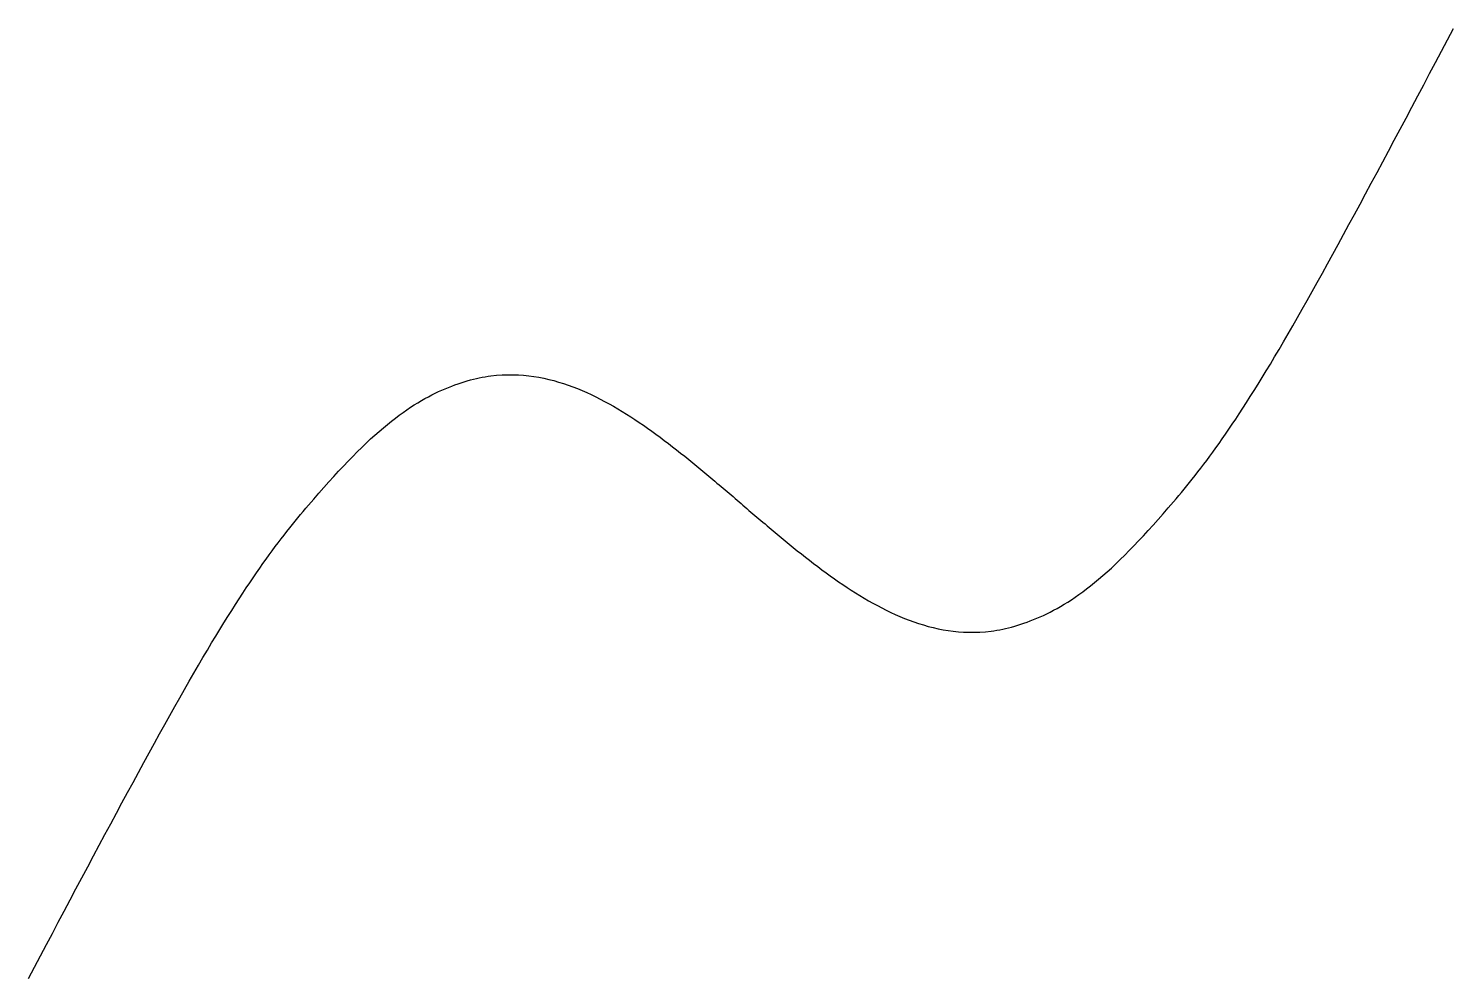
# Model space of a CAD drawing. Header units: millimetres. Extents: x 0 to 3, y 0 to 2.
import ezdxf

# ---------------------------------------------------------------- set-up
doc = ezdxf.new("R2010")
doc.units = ezdxf.units.MM

msp = doc.modelspace()

# ---------------------------------------------------------------- linework, layer by layer
msp.add_rational_spline([(0, 0), (1, 2), (2, 0), (3, 2)], [1, 4, 4, 1], degree=3)

doc.saveas('drawing.dxf')
